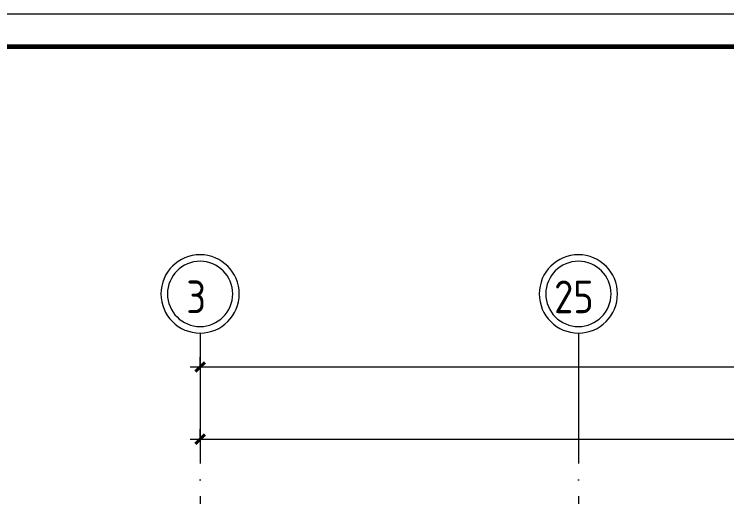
# Model space of a CAD drawing. Header units: millimetres. Extents: x -1073752 to 1436911, y -1379358 to 94781.
# Drawn here: x -1053952 to -1043029, y -976512 to -969122 of the extents above; entities that cross this region are included whole.
import ezdxf

# ---------------------------------------------------------------- set-up
doc = ezdxf.new("R2010")
doc.units = ezdxf.units.MM
doc.linetypes.add('ADSK_Линия сетки', pattern=[25, 20, -2.5, 0, -2.5])
for name, color, linetype, lineweight in [('Оси', 252, 'Continuous', 9), ('ОФ_рамка', 8, 'Continuous', 60), ('Размеры', 250, 'Continuous', 9)]:
    doc.layers.add(name, color=color, linetype=linetype, lineweight=lineweight)
doc.styles.add('GOST Common_1', font='', dxfattribs={"width": 0.9, "height": 350})
doc.styles.get('GOST Common_1').set_extended_font_data('GOST Common')

# ---------------------------------------------------------------- blocks, each defined once
blk = doc.blocks.new('2 этаж')
at = {"layer": 'Оси', "color": 251, "linetype": 'ADSK_Линия сетки', "ltscale": 100, "true_color": 0x636466}
for p, q in [((107676, 33711), (107676, 16057)), ((113476, 33711), (113476, 16057))]:
    blk.add_line(p, q, dxfattribs=at)
at = {"layer": 'Оси', "color": 251, "lineweight": 20, "true_color": 0x636466}
for centre, radius, start, end in [((107676, 34311), 600, 0, 180), ((113476, 34311), 600, 0, 180), ((107676, 34311), 500, 0, 180), ((113476, 34311), 500, 0, 180), ((107676, 34311), 600, 180, 0), ((107676, 34311), 500, 180, 0), ((113476, 34311), 600, 180, 0), ((113476, 34311), 500, 180, 0)]:
    blk.add_arc(centre, radius, start, end, dxfattribs=at)
at = {"layer": 'Размеры', "color": 251, "lineweight": 20, "true_color": 0x636466}
for p, q in [((107676, 33192), (107676, 33342)), ((107526, 33192), (161426, 33192)), ((107676, 33192), (107676, 33142)), ((107676, 32088), (107676, 32238)), ((107526, 32088), (131426, 32088)), ((107676, 32088), (107676, 32038))]:
    blk.add_line(p, q, dxfattribs=at)
at = {"layer": 'Размеры', "color": 251, "lineweight": 40, "true_color": 0x636466}
for p, q in [((107676, 33192), (107747, 33263)), ((107676, 33192), (107605, 33121)), ((107676, 32088), (107747, 32159)), ((107676, 32088), (107605, 32017))]:
    blk.add_line(p, q, dxfattribs=at)
at = {"layer": 'Оси', "color": 251, "true_color": 0x636466, "style": 'GOST Common_1', "width": 0.9}
for s, p in [('3', (107465, 34016)), ('25', (113104, 34016))]:
    blk.add_text(s, height=500, dxfattribs=at).set_placement(p)
blk = doc.blocks.new('А0')
at = {"layer": 'ОФ_рамка', "color": 0, "linetype": 'Continuous', "lineweight": 5, "ltscale": 100}
blk.add_lwpolyline([(341068, -309617), (222168, -309617)], dxfattribs=at)
at = {"layer": 'ОФ_рамка', "color": 0, "linetype": 'Continuous', "ltscale": 100}
blk.add_lwpolyline([(340568, -310117), (224168, -310117)], dxfattribs=at)

msp = doc.modelspace()

# ---------------------------------------------------------------- block references
msp.add_blockref('2 этаж', (-1158779.2, -1007716.5))
at = {"layer": 'ОФ_рамка', "color": 0, "lineweight": -2}
msp.add_blockref('А0', (-1293911.6, -659505.4), dxfattribs=at)

doc.saveas('drawing.dxf')
